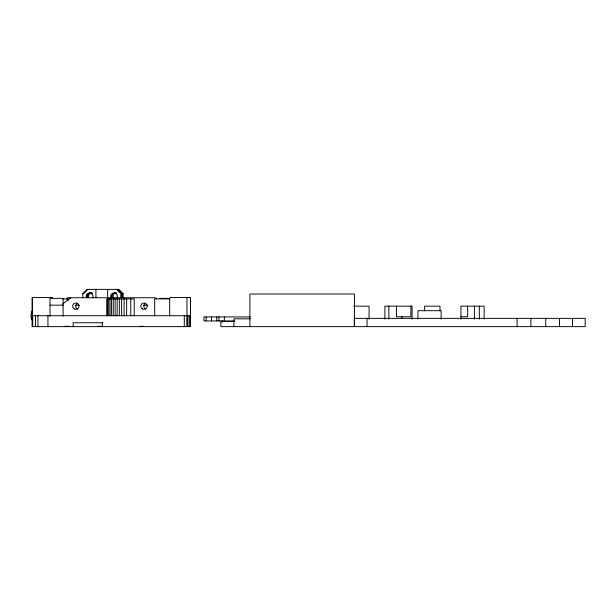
<?xml version="1.0" encoding="UTF-8"?>
<svg xmlns="http://www.w3.org/2000/svg" width="616" height="616" viewBox="0 0 616 616"><rect width="100%" height="100%" fill="white"/><g stroke="black" fill="none" stroke-linecap="round" stroke-linejoin="round"><path stroke-width="0.92" d="M32.124 310.941L30.854 314.853L31.562 319.758M82.783 297.451L82.783 293.632L87.018 289.366L118.888 289.366L123.115 293.632L123.115 297.451M87.911 289.366L83.676 293.632L82.783 293.632M66.235 298.875L67.706 297.744L155.086 297.744L156.556 298.875M62.678 303.973L70.794 297.744M116.586 289.366L120.813 293.632L123.115 293.632M52.583 297.482L32.24 297.482L32.24 326.634L190.552 326.634L190.552 297.482L170.209 297.482M159.721 298.36L170.008 298.36M62.455 298.899L68.114 298.899M50.019 305.159L63.117 305.159M75.914 305.22L79.387 305.22M143.436 305.22L147.825 305.22M353.469 306.152L369.076 306.152L369.076 319.188M187.025 315.715L32.717 315.715L32.74 326.634M187.187 315.715L190.09 315.715L190.113 326.634M460.953 316.778L467.644 316.778L467.644 306.152M250.265 316.932L203.958 316.932L203.958 320.928L234.819 320.928M354.146 318.364L585.2 318.364L585.2 326.634L220.89 326.634L220.89 321.49L234.473 321.49M250.365 318.819L233.911 318.819L233.911 326.634M102.633 322.753L73.181 322.753L73.181 326.634M65.165 326.288L69.108 326.288M98.036 326.288L101.832 326.288M139.947 326.288L143.613 326.288M117.995 289.366L122.222 293.632L122.222 297.451M117.479 289.366L121.714 293.632L121.714 297.451M572.51 318.364L572.51 326.634M559.544 318.364L559.544 326.634M545.738 318.364L545.738 326.634M530.869 318.364L530.869 326.634M517.109 318.364L517.109 326.634M484.137 319.188L484.137 306.152L460.953 306.152L460.953 319.188M479.333 306.152L479.333 319.188M474.382 306.152L474.382 319.188M441.125 319.134L441.125 310.695L417.941 310.695L417.941 319.134M439.993 310.695L439.993 306.152L424.632 306.152L424.632 310.803M412.089 319.188L412.089 306.152L384.892 306.152L384.892 319.188M410.872 306.152L410.872 316.778L396.481 316.778L396.481 306.152M401.832 316.778L401.832 318.572M388.858 306.152L388.858 319.188M367.051 318.364L367.051 326.634M354.493 326.634L354.493 294.025L249.88 294.025L249.88 326.634M354.3 317.841L354.3 326.634M224.332 316.932L224.332 320.928M222.253 320.459L222.253 322.222M219.003 316.932L219.003 320.928M216.801 316.932L216.801 320.928M211.48 316.932L211.48 320.928M206.16 316.932L206.16 320.928M190.498 297.482L190.498 326.634M189.035 315.715L189.035 326.634M187.279 315.715L187.279 326.634M186.964 297.482L187.025 326.634M184.292 315.715L184.292 326.634M169.7 315.715L169.7 298.899L154.678 298.899L154.716 315.715M134.25 315.715L134.257 298.899L106.737 298.899L106.753 315.715M130.754 298.899L130.754 315.715M126.65 298.899L126.65 315.715M124.093 298.899L124.093 315.715M121.645 298.899L121.645 315.715M120.813 293.632L120.813 297.451M119.335 298.899L119.335 315.715M117.148 298.899L117.148 315.715M115.123 298.899L115.123 315.715M113.252 298.899L113.252 315.715M111.565 298.899L111.565 315.715M110.048 298.899L110.048 315.715M108.732 298.899L108.732 315.715M107.661 289.366L107.661 297.728M107.608 298.899L107.608 315.715M102.287 322.753L102.287 326.634M95.934 289.366L95.934 297.728M68.068 298.899L68.068 300.77M63.117 316.239L63.117 298.36L50.019 298.36L50.019 316.239M47.948 315.715L47.948 326.634M37.93 315.715L37.93 326.634M35.512 315.715L35.512 326.634M32.294 297.482L32.294 326.634M111.789 297.813A3.496 3.427 -90 0 1 116.224 293.208M110.895 297.813A3.496 3.427 -90 0 1 114.014 292.954A3.496 3.427 -90 0 1 117.225 297.751M86.379 297.751A3.496 3.427 -90 0 1 89.59 292.954A3.496 3.427 -90 0 1 92.708 297.813M87.272 297.751A3.496 3.427 -90 0 1 92.623 293.755M113.198 297.813A3.496 3.427 -90 0 1 116.193 292.962M112.305 297.813A3.496 3.427 -90 0 1 116.031 293.008M87.788 297.751A3.496 3.427 -90 0 1 91.361 292.985M88.681 297.751A3.496 3.427 -90 0 1 91.522 292.977M77.939 309.224A3.165 3.165 0 0 1 77.354 303.372M145.538 308.993A3.165 3.165 0 0 1 145.538 303.372M142.396 308.924A3.165 3.165 0 0 0 147.139 306.183A3.165 3.165 0 0 0 142.396 303.449A3.165 3.165 0 0 0 142.396 308.924M74.213 308.924A3.165 3.165 0 0 0 78.956 306.183A3.165 3.165 0 0 0 74.213 303.449A3.165 3.165 0 0 0 74.213 308.924"/></g></svg>
